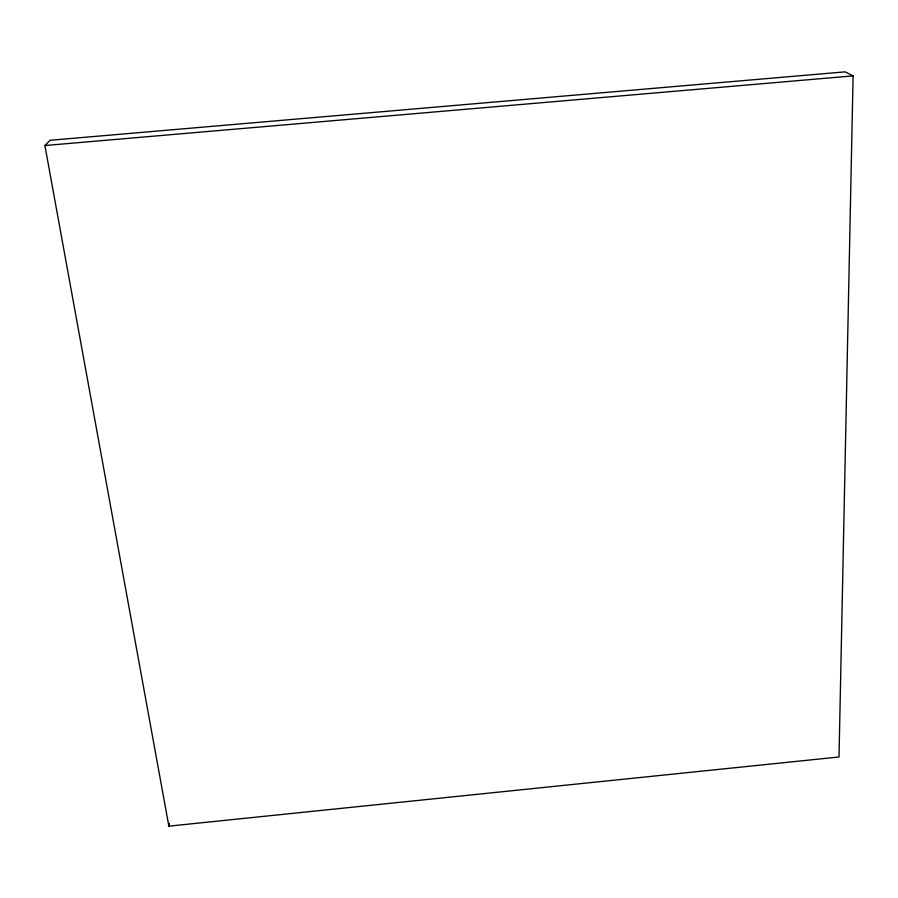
<?xml version="1.0" encoding="UTF-8"?>
<svg xmlns="http://www.w3.org/2000/svg" width="898" height="898" viewBox="0 0 898 898"><rect width="100%" height="100%" fill="white"/><g stroke="black" fill="none" stroke-linecap="round" stroke-linejoin="round"><path stroke-width="1.35" d="M853.1 75.881L839.013 756.98L168.858 826.149L44.9 145.532L50.097 140.279L845.119 71.851L853.1 75.881L44.9 145.532M168.858 826.149L169.374 823.41"/></g></svg>
